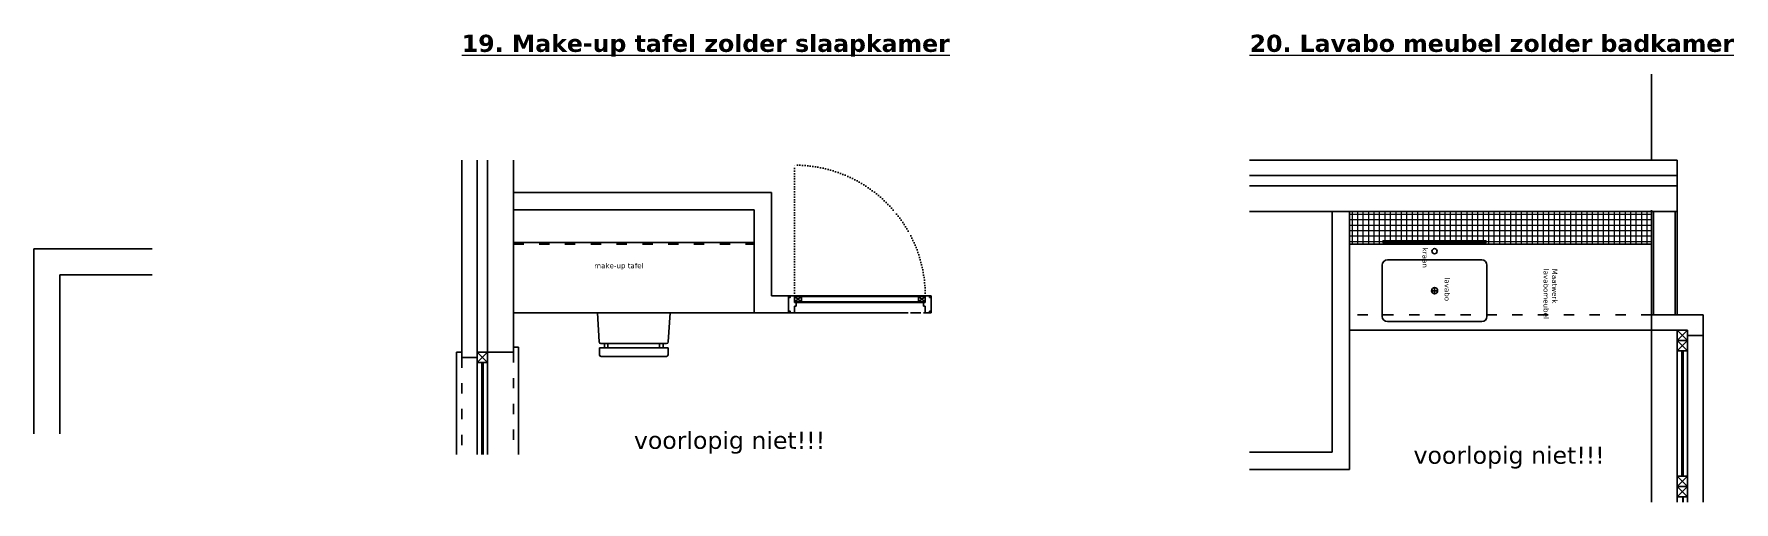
# Model space of a CAD drawing. Header units: millimetres. Extents: x -153917 to -31303, y -39726 to 31262.
# Drawn here: x -135225 to -125339, y -17732 to -15008 of the extents above; entities that cross this region are included whole.
import ezdxf

# ---------------------------------------------------------------- set-up
doc = ezdxf.new("R2010")
doc.units = ezdxf.units.MM
doc.header["$LTSCALE"] = 5
for name, pattern in [('ACAD_ISO02W100', [15, 12, -3]), ('ACAD_ISO03W100', [30, 12, -18]), ('ACAD_ISO07W100', [3, 0, -3])]:
    doc.linetypes.add(name, pattern=pattern)
for name, color, linetype in [('carrelage', 254, 'Continuous'), ('Deuren', 8, 'Continuous'), ('Meubel', 8, 'Continuous'), ('muren', 7, 'Continuous'), ('ramen', 8, 'Continuous'), ('spiegel', 141, 'Continuous'), ('Tekst', 7, 'Continuous')]:
    doc.layers.add(name, color=color, linetype=linetype)
doc.layers.add('Nummering schrijnwerkerij', color=80, linetype='Continuous', lineweight=0)
doc.layers.add('verre', color=4, linetype='Continuous', lineweight=0)
doc.layers.add('tegel', color=7, linetype='Continuous', lineweight=0, true_color=0xcbcac8)
doc.layers.add('Toestellen', color=7, linetype='Continuous', true_color=0x423f38)
doc.styles.add('Arial', font='txt.shx')

# ---------------------------------------------------------------- blocks, each defined once
blk = doc.blocks.new('Deur 83cm')
at = {"layer": 'Deuren'}
for p, q in [((0, 0), (-35, 0)), ((0, -100), (0, 0)), ((-830, -100), (-830, 0)), ((-795, 0), (-830, 0)), ((-35, 0), (-795, 0)), ((-795, -40), (-795, 0)), ((-35, -5), (-795, -5)), ((-755, -35), (-795, -5)), ((-795, -35), (-755, -5)), ((-35, -35), (-795, -35)), ((-35, -40), (-795, -40)), ((-795, -100), (-795, -60)), ((-785, -60), (-795, -60)), ((-785, -60), (-785, -40)), ((-755, -35), (-755, -5)), ((-75, -35), (-75, -5)), ((-35, -35), (-75, -5)), ((-75, -35), (-35, -5)), ((-45, -60), (-45, -40)), ((-35, -60), (-45, -60)), ((-35, -40), (-35, 0)), ((-35, -100), (-35, -60)), ((-830, -100), (-795, -100)), ((0, -100), (-35, -100))]:
    blk.add_line(p, q, dxfattribs=at)
for points in [[(0, 0), (-10, 0), (-10, -10), (0, -10)], [(-830, 0), (-820, 0), (-820, -10), (-830, -10)], [(-830, -100), (-820, -100), (-820, -90), (-830, -90)], [(0, -100), (-10, -100), (-10, -90), (0, -90)]]:
    blk.add_lwpolyline(points, close=True, dxfattribs=at)
blk = doc.blocks.new('Stoel aan tafel')
at = {"layer": 'Meubel'}
for p, q in [((200.6, -168.8), (211.1, 0)), ((-200.6, -168.8), (-211.1, 0)), ((190.6, -178.1), (-190.6, -178.1)), ((-170, -203.1), (-170, -178.1)), ((-150, -203.1), (-150, -178.1)), ((150, -203.1), (150, -178.1)), ((170, -203.1), (170, -178.1)), ((200, -203.1), (-200, -203.1)), ((-200, -243.1), (-200, -203.1)), ((190, -253.1), (-190, -253.1)), ((200, -243.1), (200, -203.1))]:
    blk.add_line(p, q, dxfattribs=at)
for centre, start, end in [((-190.6, -168.1), 183.57633, 270), ((190.6, -168.1), 270, 356.42367), ((-190, -243.1), 180, 270), ((190, -243.1), 270, 0)]:
    blk.add_arc(centre, 10, start, end, dxfattribs=at)

msp = doc.modelspace()

# ---------------------------------------------------------------- hatches: boundary and pattern name
at = {"layer": 'tegel'}
h = msp.add_hatch(dxfattribs=at)
h.set_pattern_fill('NET', color=256, scale=10)
h.set_pattern_definition([(360, (-126320.07, -167282.155), (8e-15, 31.75), []), (90, (-126320.07, -167282.155), (-31.75, 1e-14), [])])
h.paths.add_polyline_path([(-125818.753, -16232.034), (-125818.753, -16042.034), (-126418.753, -16042.034), (-126718.753, -16042.034), (-127575.753, -16042.034), (-127575.753, -16232.034)])
h.paths.add_polyline_path([(-126780.253, -16212.034), (-126780.253, -16222.034), (-127380.253, -16222.034), (-127380.253, -16212.034)], flags=16)

# ---------------------------------------------------------------- linework, layer by layer
at = {"layer": 'carrelage'}
for p, q in [((-127380.253, -16222.034), (-127380.253, -16212.034)), ((-126780.253, -16222.034), (-126780.253, -16212.034))]:
    msp.add_line(p, q, dxfattribs=at)
at = {"layer": 'Deuren', "linetype": 'ACAD_ISO07W100'}
msp.add_line((-130801.92, -16531.399), (-130801.92, -15771.399), dxfattribs=at)
at = {"layer": 'Deuren', "linetype": 'ACAD_ISO02W100'}
msp.add_line((-130801.92, -16631.399), (-130041.92, -16631.399), dxfattribs=at)
at = {"layer": 'Deuren', "linetype": 'ACAD_ISO07W100'}
msp.add_arc((-130801.92, -16531.399), 760, 0, 90, dxfattribs=at)
at = {"layer": 'Meubel'}
for p, q in [((-132436.92, -16531.399), (-132436.92, -16031.399)), ((-132436.92, -16031.399), (-132436.92, -16231.399)), ((-125818.753, -16042.034), (-126718.753, -16042.034)), ((-125818.753, -16042.034), (-126418.753, -16042.034)), ((-125818.753, -16232.034), (-127575.753, -16232.034)), ((-127098.253, -16502.534), (-127062.253, -16502.534)), ((-127080.253, -16520.534), (-127080.253, -16484.534)), ((-131036.92, -16631.399), (-132436.92, -16631.399)), ((-125818.753, -16732.034), (-127575.753, -16732.034))]:
    msp.add_line(p, q, dxfattribs=at)
at = {"layer": 'Meubel', "linetype": 'ACAD_ISO03W100'}
msp.add_line((-132436.92, -16231.399), (-131036.92, -16231.399), dxfattribs=at)
at = {"layer": 'Meubel'}
msp.add_lwpolyline([(-127354.753, -16682.034), (-126805.753, -16682.034, 0.41421356), (-126775.753, -16652.034), (-126775.753, -16353.034, 0.41421356), (-126805.753, -16323.034), (-127354.753, -16323.034, 0.41421356), (-127384.753, -16353.034), (-127384.753, -16652.034, 0.41421356)], format="xyb", close=True, dxfattribs=at)
for centre, radius in [((-127080.253, -16272.534), 15), ((-127080.253, -16502.534), 18)]:
    msp.add_circle(centre, radius, dxfattribs=at)
at = {"layer": 'muren'}
for p, q in [((-132736.92, -15742.034), (-132736.92, -16890.399)), ((-132646.92, -15742.034), (-132646.92, -17455.406)), ((-132586.92, -15742.034), (-132586.92, -17455.406)), ((-132436.92, -15742.034), (-132436.92, -16860.399)), ((-125818.753, -15742.034), (-128155.601, -15742.034)), ((-125668.753, -15832.034), (-128155.601, -15832.034)), ((-125668.753, -15892.034), (-128155.601, -15892.034)), ((-131036.92, -15931.399), (-132436.92, -15931.399)), ((-131036.92, -15931.399), (-130936.92, -15931.399)), ((-130936.92, -16531.399), (-130936.92, -15931.399)), ((-131036.92, -16031.399), (-132436.92, -16031.399)), ((-131036.92, -16631.399), (-131036.92, -16031.399)), ((-125668.753, -16042.034), (-128155.601, -16042.034)), ((-127675.753, -17442.034), (-127675.753, -16042.034)), ((-127575.753, -17442.034), (-127575.753, -16042.034)), ((-125818.753, -16642.034), (-125818.753, -16034.206)), ((-125818.753, -16034.206), (-125818.753, -16642.034)), ((-125818.753, -16042.034), (-125818.753, -16642.034)), ((-125806.253, -16642.034), (-125806.253, -16042.034)), ((-125806.253, -16042.034), (-125806.253, -16642.034)), ((-125681.253, -16642.034), (-125681.253, -16042.034)), ((-125668.753, -16642.034), (-125668.753, -16042.034)), ((-135224.639, -16259.47), (-135224.639, -17335.814)), ((-135224.639, -16259.47), (-135224.639, -17335.814)), ((-135224.639, -16259.47), (-135224.639, -17335.814)), ((-134537.802, -16259.47), (-135224.639, -16259.47)), ((-135224.639, -16259.47), (-135224.639, -17335.814)), ((-135074.639, -16409.47), (-135074.639, -17335.814)), ((-135074.639, -16409.47), (-135074.639, -17335.814)), ((-135074.639, -16409.47), (-134537.802, -16409.47)), ((-130936.92, -16531.399), (-130836.92, -16531.399)), ((-130836.92, -16531.399), (-130836.92, -16631.399)), ((-130836.92, -16531.399), (-130836.92, -16631.399)), ((-130006.92, -16531.399), (-130006.92, -16631.399)), ((-131948.053, -16631.399), (-131525.787, -16631.399)), ((-130181.92, -16631.399), (-131036.92, -16631.399)), ((-130836.92, -16631.399), (-131036.92, -16631.399)), ((-125518.753, -16642.034), (-125818.753, -16642.034)), ((-125668.753, -16642.034), (-125818.753, -16642.034)), ((-125818.753, -16642.034), (-125818.753, -16732.034)), ((-125518.753, -16642.034), (-125818.753, -16642.034)), ((-125806.253, -16642.034), (-125668.753, -16642.034)), ((-125518.753, -16732.034), (-125518.753, -16642.034)), ((-125818.753, -16732.034), (-125608.753, -16732.034)), ((-125818.753, -16732.034), (-125818.753, -17732.034)), ((-125608.753, -16762.034), (-125608.753, -16732.034)), ((-125518.753, -16762.034), (-125608.753, -16762.034)), ((-125518.753, -16732.034), (-125518.753, -17732.034)), ((-125518.753, -16732.034), (-125518.753, -16762.034)), ((-132736.92, -16890.399), (-132646.92, -16890.399)), ((-132736.92, -16890.399), (-132646.92, -16890.399)), ((-132646.92, -16890.399), (-132646.92, -16860.399)), ((-132646.92, -16860.399), (-132436.92, -16860.399)), ((-132646.92, -16890.399), (-132646.92, -16860.399)), ((-132646.92, -16860.399), (-132436.92, -16860.399)), ((-127675.753, -17442.034), (-128155.601, -17442.034)), ((-127575.753, -17442.034), (-127575.753, -17542.034)), ((-127575.753, -17542.034), (-128155.601, -17542.034))]:
    msp.add_line(p, q, dxfattribs=at)
at = {"layer": 'muren', "linetype": 'ACAD_ISO03W100'}
for p, q in [((-125818.753, -16642.034), (-127575.753, -16642.034)), ((-132736.92, -16890.399), (-132736.92, -17455.406)), ((-132736.92, -16890.399), (-132736.92, -17455.406)), ((-132436.92, -16860.399), (-132436.92, -17455.406)), ((-132436.92, -16860.399), (-132436.92, -17455.406))]:
    msp.add_line(p, q, dxfattribs=at)
at = {"layer": 'ramen'}
for p, q in [((-125668.753, -16732.034), (-125608.753, -16732.034)), ((-125668.753, -16792.034), (-125608.753, -16732.034)), ((-125668.753, -16732.034), (-125608.753, -16792.034)), ((-125668.753, -17732.034), (-125668.753, -16732.034)), ((-125668.753, -16792.034), (-125608.753, -16732.034)), ((-125668.753, -16732.034), (-125608.753, -16792.034)), ((-125608.753, -16792.034), (-125668.753, -16792.034)), ((-125668.753, -16852.034), (-125608.753, -16792.034)), ((-125668.753, -16792.034), (-125608.753, -16852.034)), ((-125608.753, -16792.034), (-125668.753, -16792.034)), ((-125668.753, -16852.034), (-125608.753, -16792.034)), ((-125668.753, -16792.034), (-125608.753, -16852.034)), ((-125608.753, -16732.034), (-125608.753, -16792.034)), ((-125608.753, -16732.034), (-125608.753, -17732.034)), ((-125608.753, -16732.034), (-125608.753, -16792.034)), ((-125608.753, -16792.034), (-125608.753, -16852.034)), ((-125608.753, -16792.034), (-125608.753, -16852.034)), ((-132736.931, -16860.399), (-132766.931, -16860.399)), ((-132766.931, -16860.399), (-132766.931, -17455.406)), ((-132736.931, -16860.399), (-132766.931, -16860.399)), ((-132766.931, -16860.399), (-132766.931, -17455.406)), ((-132736.92, -16890.399), (-132736.931, -16860.399)), ((-132736.92, -16890.399), (-132736.931, -16860.399)), ((-132646.92, -16860.399), (-132646.92, -17455.406)), ((-132646.92, -16920.399), (-132586.92, -16860.399)), ((-132646.92, -16860.399), (-132586.92, -16920.399)), ((-132646.92, -16860.399), (-132646.92, -17455.406)), ((-132646.92, -16920.399), (-132586.92, -16860.399)), ((-132646.92, -16860.399), (-132586.92, -16920.399)), ((-132586.92, -16860.399), (-132586.92, -16920.399)), ((-132586.92, -16860.399), (-132586.92, -16920.399)), ((-132586.92, -17455.406), (-132586.92, -16860.399)), ((-132586.92, -17455.406), (-132586.92, -16860.399)), ((-132436.92, -16860.399), (-132436.92, -16830.399)), ((-132436.92, -16830.399), (-132406.92, -16830.399)), ((-132436.92, -16860.399), (-132436.92, -16830.399)), ((-132436.92, -16830.399), (-132406.92, -16830.399)), ((-132406.92, -16830.399), (-132406.92, -17455.406)), ((-132406.92, -16830.399), (-132406.92, -17455.406)), ((-125608.753, -16852.034), (-125668.753, -16852.034)), ((-125608.753, -16852.034), (-125668.753, -16852.034)), ((-125608.753, -16852.034), (-125668.753, -16852.034)), ((-125608.753, -16852.034), (-125668.753, -16852.034)), ((-132586.92, -16920.399), (-132646.92, -16920.399)), ((-132586.92, -16920.399), (-132646.92, -16920.399)), ((-125668.753, -17582.034), (-125608.753, -17582.034)), ((-125668.753, -17642.034), (-125608.753, -17582.034)), ((-125668.753, -17582.034), (-125608.753, -17642.034)), ((-125608.753, -17642.034), (-125668.753, -17642.034)), ((-125608.753, -17642.034), (-125668.753, -17642.034)), ((-125668.753, -17702.034), (-125608.753, -17642.034)), ((-125668.753, -17642.034), (-125608.753, -17702.034)), ((-125608.753, -17702.034), (-125668.753, -17702.034)), ((-125608.753, -17702.034), (-125668.753, -17702.034))]:
    msp.add_line(p, q, dxfattribs=at)
at = {"layer": 'spiegel'}
for p, q in [((-126780.253, -16212.034), (-127380.253, -16212.034)), ((-132436.92, -16221.399), (-131036.92, -16221.399)), ((-125818.753, -16232.034), (-127575.753, -16232.034)), ((-126780.253, -16222.034), (-127380.253, -16222.034))]:
    msp.add_line(p, q, dxfattribs=at)
at = {"layer": 'Toestellen'}
for p, q in [((-125818.753, -15742.034), (-125818.753, -15242.034)), ((-125668.753, -15742.034), (-125818.753, -15742.034)), ((-125668.753, -16042.034), (-125668.753, -15742.034))]:
    msp.add_line(p, q, dxfattribs=at)
at = {"layer": 'verre'}
for p, q in [((-125818.753, -16642.034), (-125818.753, -16732.034)), ((-125818.753, -16732.034), (-125818.753, -17732.034)), ((-125643.753, -16852.034), (-125643.753, -17582.034)), ((-125638.753, -16852.034), (-125638.753, -17582.034)), ((-125638.753, -16852.034), (-125638.753, -17582.034)), ((-125633.753, -16852.034), (-125633.753, -17582.034)), ((-132621.92, -16920.399), (-132621.92, -17455.406)), ((-132621.92, -16920.399), (-132621.92, -17455.406)), ((-132616.92, -16920.399), (-132616.92, -17455.406)), ((-132616.92, -16920.399), (-132616.92, -17455.406)), ((-132611.92, -16920.399), (-132611.92, -17455.406)), ((-132611.92, -16920.399), (-132611.92, -17455.406)), ((-125638.753, -17702.034), (-125638.753, -17732.034)), ((-125638.753, -17702.034), (-125638.753, -17732.034)), ((-125633.753, -17702.034), (-125633.753, -17732.034))]:
    msp.add_line(p, q, dxfattribs=at)

# ---------------------------------------------------------------- block references
at = {"layer": 'Meubel'}
msp.add_blockref('Deur 83cm', (-130006.92, -16531.399), dxfattribs=at)
at = {"layer": 'muren'}
msp.add_blockref('Stoel aan tafel', (-131736.92, -16631.399), dxfattribs=at)

# ---------------------------------------------------------------- texts
at = {"layer": 'Nummering schrijnwerkerij', "char_height": 100, "attachment_point": 1}
for s, insert in [('{\\fVerdana|b1|i0|c0|p34;\\L19. Make-up tafel zolder slaapkamer}', (-132736.92, -15012.463)), ('{\\fVerdana|b1|i0|c0|p34;\\L20. Lavabo meubel zolder badkamer}', (-128155.601, -15012.463))]:
    msp.add_mtext_dynamic_manual_height_columns(s, width=8225.00244, gutter_width=12.5, heights=[0], dxfattribs=dict(at, insert=insert))
at = {"layer": 'Tekst', "color": 5, "char_height": 30, "attachment_point": 1, "rotation": 270}
for s, insert in [('{\\fVerdana|b0|i0|c0|p34;kraan}', (-127120.283, -16251.887)), ('{\\fVerdana|b0|i0|c0|p34;lavabo}', (-126991.807, -16425.243))]:
    msp.add_mtext_dynamic_manual_height_columns(s, width=513.71165, gutter_width=12.5, heights=[0], dxfattribs=dict(at, insert=insert))
at = {"layer": 'Tekst', "insert": (-131967.042, -16341.464), "char_height": 30, "attachment_point": 1}
msp.add_mtext_dynamic_manual_height_columns('{\\fVerdana|b0|i0|c0|p34;make-up tafel}', width=513.71165, gutter_width=12.5, heights=[0], dxfattribs=at)
at = {"layer": 'Tekst', "insert": (-126366.391, -16374.399), "char_height": 30, "attachment_point": 1, "rotation": 270}
msp.add_mtext_dynamic_manual_height_columns('{\\fVerdana|b0|i0|c0|p34;Maatwerk\\Plavabomeubel}', width=513.71165, gutter_width=12.5, heights=[0], dxfattribs=at)
at = {"layer": 'Tekst', "char_height": 100, "width": 2800, "attachment_point": 1, "style": 'Arial'}
for insert in [(-131736.015, -17322.498), (-127202.502, -17409.126)]:
    msp.add_mtext('{\\fVerdana|b0|i0|c0|p34;\\C1;voorlopig niet!!!}', dxfattribs=dict(at, insert=insert))

doc.saveas('drawing.dxf')
